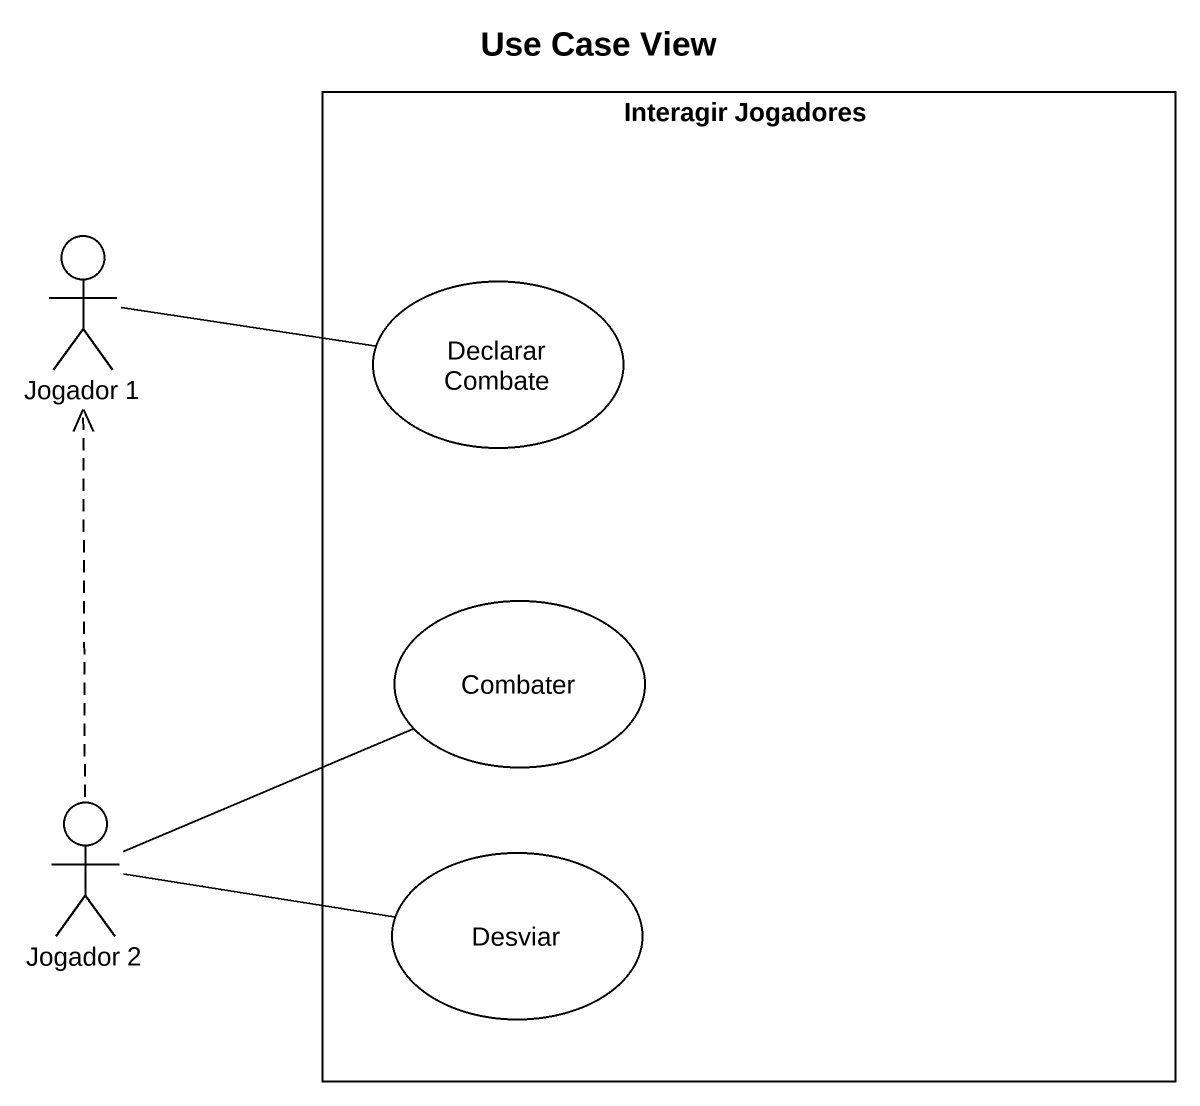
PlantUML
@startuml
title Use Case View
rectangle "Interagir Jogadores" as Interagir_Jogadores {
  usecase "Declarar Combate" as Declarar_Combate
  usecase Combater
  usecase Desviar
}
actor "Jogador 1" as Jogador_1
actor "Jogador 2" as Jogador_2
Jogador_1 -right- Declarar_Combate
Jogador_2 .up.> Jogador_1
Jogador_2 -right- Combater
Jogador_2 -right- Desviar
@enduml
